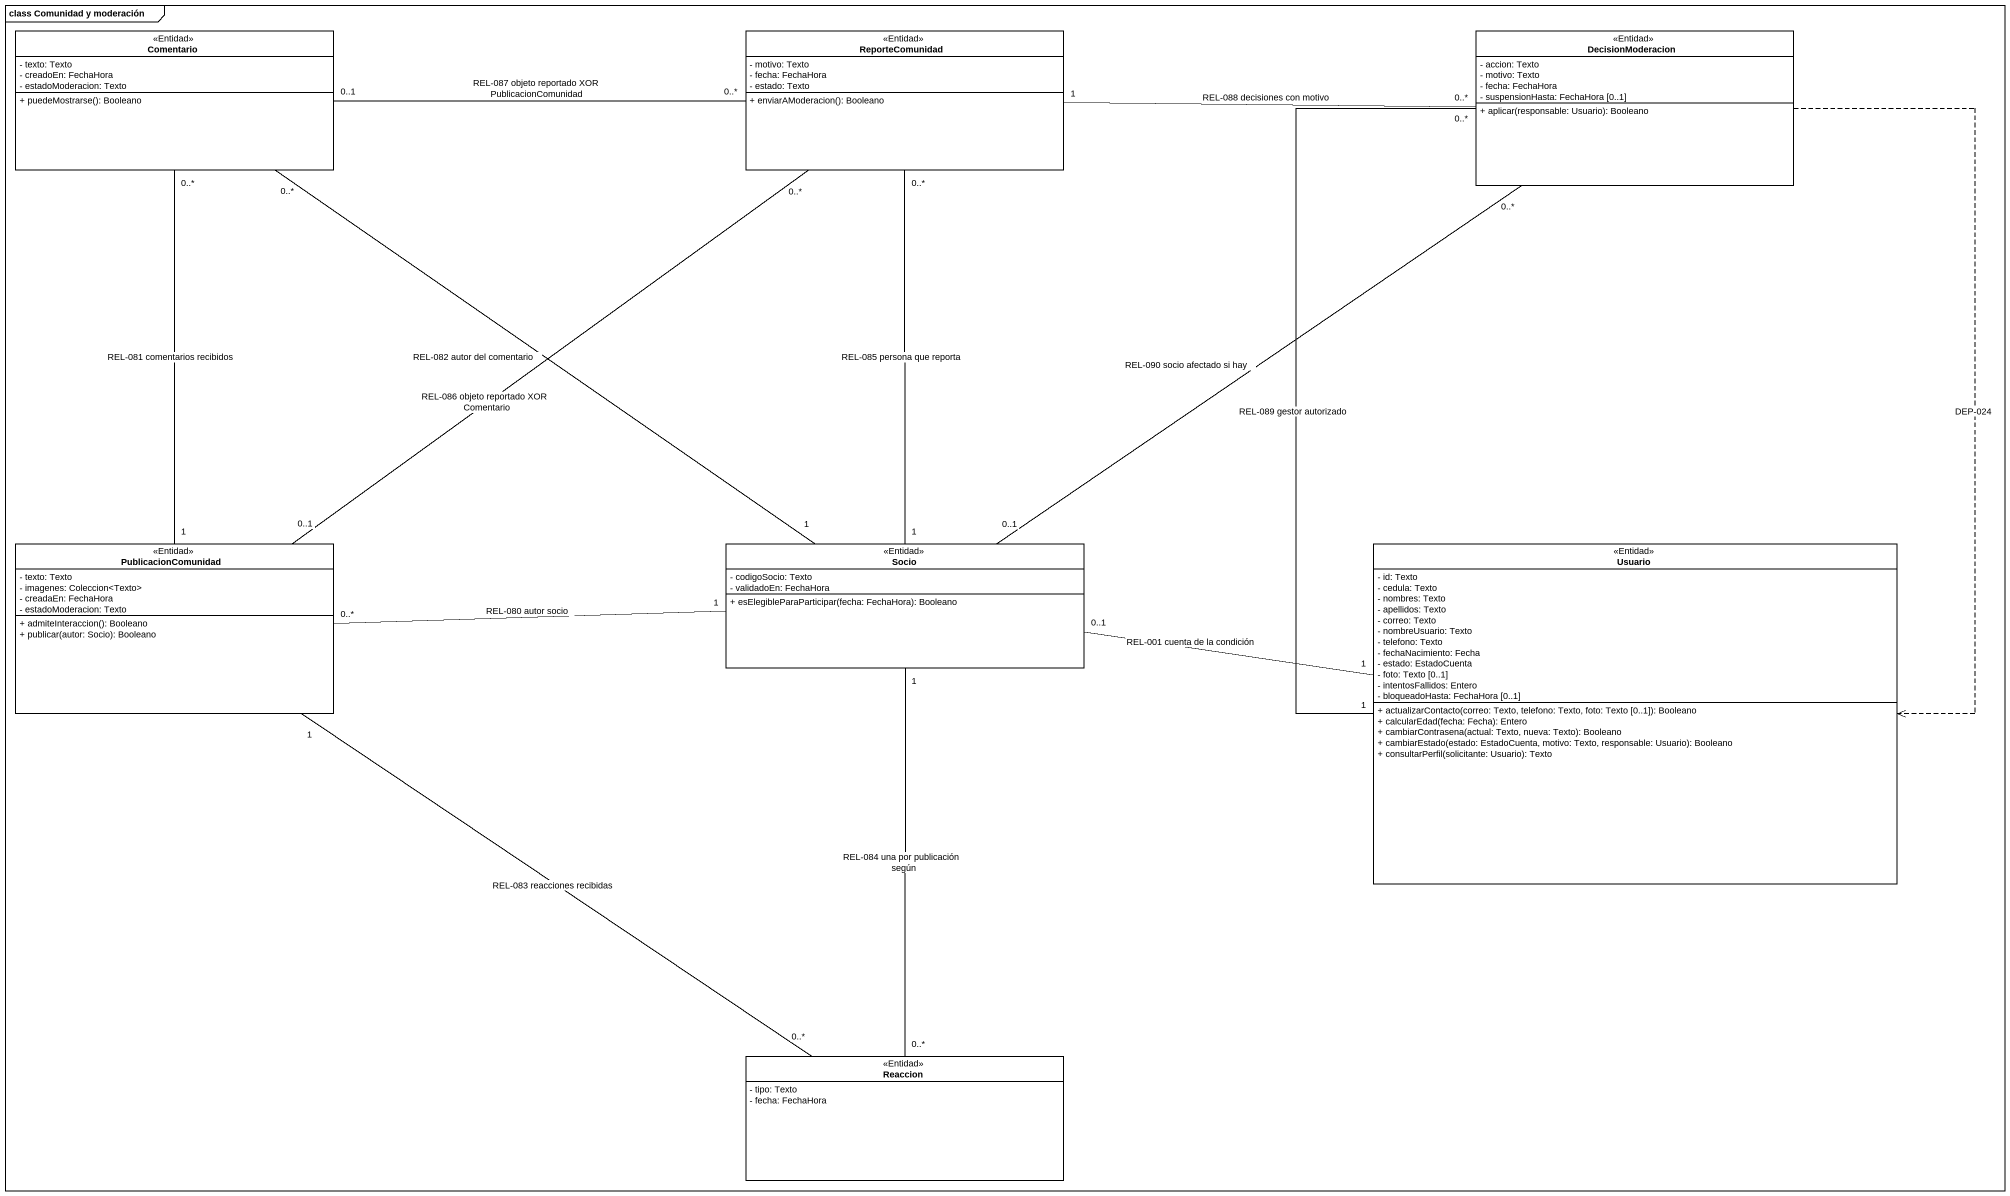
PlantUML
@startuml
mainframe class Comunidad y moderación
hide circle
hide empty members
skinparam classAttributeIconSize 0
class Comentario <<Entidad>> #FFFFFF {
  - texto: Texto
  - creadoEn: FechaHora
  - estadoModeracion: Texto
  + puedeMostrarse(): Booleano
}
class ReporteComunidad <<Entidad>> #FFFFFF {
  - motivo: Texto
  - fecha: FechaHora
  - estado: Texto
  + enviarAModeracion(): Booleano
}
class DecisionModeracion <<Entidad>> #FFFFFF {
  - accion: Texto
  - motivo: Texto
  - fecha: FechaHora
  - suspensionHasta: FechaHora [0..1]
  + aplicar(responsable: Usuario): Booleano
}
class PublicacionComunidad <<Entidad>> #FFFFFF {
  - texto: Texto
  - imagenes: Coleccion<Texto>
  - creadaEn: FechaHora
  - estadoModeracion: Texto
  + admiteInteraccion(): Booleano
  + publicar(autor: Socio): Booleano
}
class Socio <<Entidad>> #FFFFFF {
  - codigoSocio: Texto
  - validadoEn: FechaHora
  + esElegibleParaParticipar(fecha: FechaHora): Booleano
}
class Usuario <<Entidad>> #FFFFFF {
  - id: Texto
  - cedula: Texto
  - nombres: Texto
  - apellidos: Texto
  - correo: Texto
  - nombreUsuario: Texto
  - telefono: Texto
  - fechaNacimiento: Fecha
  - estado: EstadoCuenta
  - foto: Texto [0..1]
  - intentosFallidos: Entero
  - bloqueadoHasta: FechaHora [0..1]
  + actualizarContacto(correo: Texto, telefono: Texto, foto: Texto [0..1]): Booleano
  + calcularEdad(fecha: Fecha): Entero
  + cambiarContrasena(actual: Texto, nueva: Texto): Booleano
  + cambiarEstado(estado: EstadoCuenta, motivo: Texto, responsable: Usuario): Booleano
  + consultarPerfil(solicitante: Usuario): Texto
}
class Reaccion <<Entidad>> #FFFFFF {
  - tipo: Texto
  - fecha: FechaHora
}
Comentario "0..1" -right- "0..*" ReporteComunidad : REL-087 objeto reportado XOR PublicacionComunidad
ReporteComunidad "1" -right- "0..*" DecisionModeracion : REL-088 decisiones con motivo
DecisionModeracion ..> Usuario : DEP-024
PublicacionComunidad "1" -up- "0..*" Comentario : REL-081 comentarios recibidos
PublicacionComunidad "0..1" -up- "0..*" ReporteComunidad : REL-086 objeto reportado XOR Comentario
PublicacionComunidad "1" -- "0..*" Reaccion : REL-083 reacciones recibidas
Socio "1" -up- "0..*" Comentario : REL-082 autor del comentario
Socio "1" -up- "0..*" ReporteComunidad : REL-085 persona que reporta
Socio "0..1" -up- "0..*" DecisionModeracion : REL-090 socio afectado si hay
Socio "1" -left- "0..*" PublicacionComunidad : REL-080 autor socio
Socio "1" -- "0..*" Reaccion : REL-084 una por publicación según
Usuario "1" -up- "0..*" DecisionModeracion : REL-089 gestor autorizado
Usuario "1" -left- "0..1" Socio : REL-001 cuenta de la condición
@enduml
